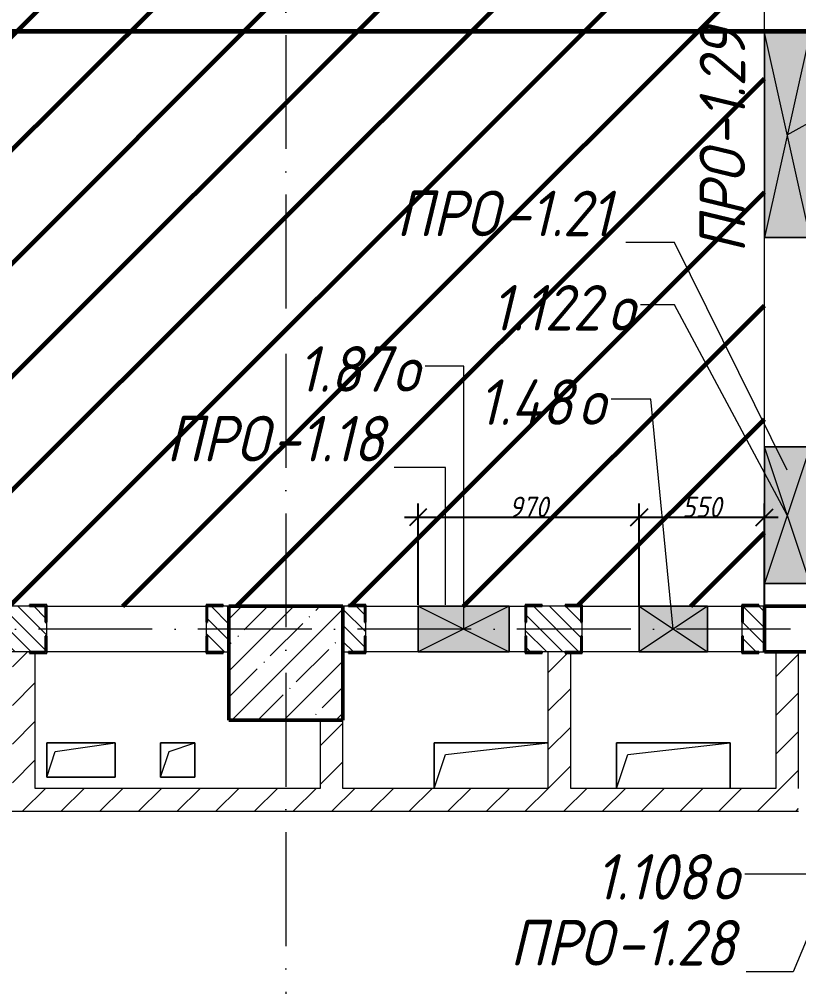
# Model space of a CAD drawing. Header units: millimetres. Extents: x -606178 to 312196, y -19338 to 632709.
# Drawn here: x -400051 to -396631, y 513305 to 517553 of the extents above; entities that cross this region are included whole.
import ezdxf

# ---------------------------------------------------------------- set-up
doc = ezdxf.new("R2010")
doc.units = ezdxf.units.MM
doc.linetypes.add('50_200_ШТРИХ_1Т_ш5_п1_п1_', pattern=[700, 500, -100, 0, -100])
for name, color, linetype, lineweight in [('6.4.1) Окр пт с инж. ПТ2.16', 3, 'Continuous', 60), ('A-____-____-DIMS', 7, 'Continuous', 9), ('A-DETL-GENF-OTLN', 7, 'Continuous', 9), ('A-FLOR-____-OTLN', 7, 'Continuous', 9), ('A-GENM-____-IDEN', 7, 'Continuous', 9), ('A-GENM-____-MCUT', 7, 'Continuous', 25), ('A-GENM-____-OTLN', 7, 'Continuous', 9), ('A-GENM-____-OTLN-1', 7, 'Continuous', 25), ('A-GLAZ-____-IDEN', 7, 'Continuous', 9), ('A-GLAZ-____-OTLN', 7, 'Continuous', 9), ('A-WALL-____-MCUT', 7, 'Continuous', 13), ('A-WALL-____-PATT-1', 7, 'Continuous', 9), ('A-WALL-FNSH-MCUT-1', 7, 'Continuous', 9), ('I-WALL-____-OTLN', 7, 'Continuous', 9), ('S-COLS-____-MCUT', 7, 'Continuous', 50), ('S-COLS-____-OTLN', 7, 'Continuous', 9), ('S-GRID-____-OTLN-1', 7, '50_200_ШТРИХ_1Т_ш5_п1_п1_', 9)]:
    doc.layers.add(name, color=color, linetype=linetype, lineweight=lineweight)
doc.styles.add('ISOCPEUR_I_11', font='isocpeui.ttf', dxfattribs={"width": 0.9, "height": 200})
doc.styles.add('ISOCPEUR_I_7', font='isocpeui.ttf', dxfattribs={"width": 0.9, "height": 90})
doc.dimstyles.new('ISO-1_8_0_9К_СРЕДНИЙ_Кладочные_2', dxfattribs={"dimscale": 304.8, "dimtxt": 89.638306, "dimasz": 0.246063, "dimexe": 0.19685, "dimexo": 0, "dimgap": 0, "dimtad": 1, "dimdec": 3, "dimrnd": 0.001, "dimdsep": 46, "dimtxsty": 'ISOCPEUR_I_7', "dimblk1": 'OBLIQUE', "dimblk2": 'OBLIQUE', "dimsah": 1, "dimcen": 0.09, "dimdle": 0.19685, "dimazin": 0, "dimtfac": 1, "dimtdec": 4, "dimtix": 1, "dimtmove": 1, "dimatfit": 3, "dimfxl": 1, "dimtvp": 1, "dimtolj": 1, "dimtzin": 0, "dimarcsym": 2})
pattern_1 = [(135, (-425830.77, 451794.26), (-35.35534, -35.35534), [])]
pattern_2 = [(45, (-425830.77, 451794.26), (-84.85281, 84.85281), [])]

# ---------------------------------------------------------------- blocks, each defined once
blk = doc.blocks.new('BSC_Колонна _Прямоугольная - 500х500-V17-АР1_План отверстий 1 этажа в осях 1-64_Ю-ЯЯ')
at = {"layer": 'S-COLS-____-OTLN'}
h = blk.add_hatch(dxfattribs=at)
h.set_pattern_fill('FP_23', color=256, style=0, pattern_type=2)
h.set_pattern_definition([(45, (-26950, -62931.04), (-114.04925, 114.04925), []), (45, (-26835.95, -62931.04), (-114.04925, 114.04925), [201.613, -40.323, 3.353, -36.97])])
h.paths.add_polyline_path([(-250, -250), (250, -250), (250, 250), (-250, 250)], flags=0)
at = {"layer": 'S-COLS-____-MCUT'}
for p, q in [((250, 250), (-250, 250)), ((-250, 250), (-250, -250)), ((250, -250), (250, 250)), ((-250, -250), (250, -250))]:
    blk.add_line(p, q, dxfattribs=at)
blk = doc.blocks.new('Фахверк_СКБ_Уголок - 200_4010-27904266-АР1_План отверстий 1 этажа в осях 1-64_Ю-ЯЯ')
at = {"layer": 'A-GENM-____-MCUT'}
for p, q in [((125, 156), (50, 156)), ((50, 156), (50, 150)), ((50, 150), (119, 150)), ((119, 150), (119, 81)), ((125, 81), (125, 156)), ((119, 81), (125, 81)), ((125, 19), (119, 19)), ((119, 19), (119, -50)), ((125, -56), (125, 19)), ((119, -50), (50, -50)), ((50, -50), (50, -56)), ((50, -56), (125, -56))]:
    blk.add_line(p, q, dxfattribs=at)
blk = doc.blocks.new('Фахверк_СКБ_Уголок - 200_4010_1-27904896-АР1_План отверстий 1 этажа в осях 1-64_Ю-ЯЯ')
at = {"layer": 'A-GENM-____-MCUT'}
for p, q in [((200, 156), (125, 156)), ((125, 156), (125, 81)), ((131, 81), (131, 150)), ((131, 150), (200, 150)), ((200, 150), (200, 156)), ((125, 81), (131, 81)), ((131, 19), (125, 19)), ((125, 19), (125, -56)), ((131, -50), (131, 19)), ((125, -56), (200, -56)), ((200, -50), (131, -50)), ((200, -56), (200, -50))]:
    blk.add_line(p, q, dxfattribs=at)
blk = doc.blocks.new('Фахверк_СКБ_Уголок - 200_4010-27904286-АР1_План отверстий 1 этажа в осях 1-64_Ю-ЯЯ')
at = {"layer": 'A-GENM-____-MCUT'}
for p, q in [((200, 156), (125, 156)), ((125, 156), (125, 81)), ((131, 81), (131, 150)), ((131, 150), (200, 150)), ((200, 150), (200, 156)), ((125, 81), (131, 81)), ((131, 19), (125, 19)), ((125, 19), (125, -56)), ((131, -50), (131, 19)), ((125, -56), (200, -56)), ((200, -50), (131, -50)), ((200, -56), (200, -50))]:
    blk.add_line(p, q, dxfattribs=at)
blk = doc.blocks.new('AR_Отверстие прямоугольное _в плите_ - AR_Отверстие прямоугольное _в плите_-30229432-АР1_План отверстий 1 этажа в осях 1-64_Ю-ЯЯ')
at = {"layer": 'A-GENM-____-OTLN'}
for p, q in [((250, 100), (-250, 100)), ((-250, 100), (-250, -100)), ((-200, 50), (250, 100)), ((-250, -100), (-200, 50))]:
    blk.add_line(p, q, dxfattribs=at)
blk = doc.blocks.new('AR_Отверстие прямоугольное _в плите_ - AR_Отверстие прямоугольное _в плите_-V177-АР1_План отверстий 1 этажа в осях 1-64_Ю-ЯЯ')
at = {"layer": 'A-GENM-____-OTLN'}
for p, q in [((250, 100), (-250, 100)), ((-250, 100), (-250, -100)), ((-200, 50), (250, 100)), ((250, -100), (250, 100)), ((-250, -100), (-200, 50))]:
    blk.add_line(p, q, dxfattribs=at)
blk = doc.blocks.new('AR_Отверстие прямоугольное _в плите_ - AR_Отверстие прямоугольное _в плите_-30229441-АР1_План отверстий 1 этажа в осях 1-64_Ю-ЯЯ')
at = {"layer": 'A-GENM-____-OTLN'}
for p, q in [((150, 75), (-150, 75)), ((-150, 75), (-150, -75)), ((-112.5, 37.5), (150, 75)), ((150, -75), (150, 75)), ((-150, -75), (-112.5, 37.5)), ((-150, -75), (150, -75))]:
    blk.add_line(p, q, dxfattribs=at)
blk = doc.blocks.new('AR_Отверстие прямоугольное _в плите_ - AR_Отверстие прямоугольное _в плите_-30423627-АР1_План отверстий 1 этажа в осях 1-64_Ю-ЯЯ')
at = {"layer": 'A-GENM-____-OTLN'}
for p, q in [((75, 75), (-75, 75)), ((-75, 75), (-75, -75)), ((-37.5, 37.5), (75, 75)), ((75, -75), (75, 75)), ((-75, -75), (-37.5, 37.5)), ((-75, -75), (75, -75))]:
    blk.add_line(p, q, dxfattribs=at)
blk = doc.blocks.new('BSC_Колонна _Прямоугольная1 - 200х200 _металл_-35201515-АР1_План отверстий 1 этажа в осях 1-64_Ю-ЯЯ')
at = {"layer": 'S-COLS-____-MCUT'}
for p, q in [((100, 100), (-100, 100)), ((-100, 100), (-100, -100)), ((100, -100), (100, 100)), ((-100, -100), (100, -100))]:
    blk.add_line(p, q, dxfattribs=at)
blk = doc.blocks.new('AR_Отверстие прямоугольное _в стене_ - AR_Отверстие прямоугольное _в стене__ЭОМ-36396924-АР1_План отверстий 1 этажа в осях 1-64_Ю-ЯЯ')
at = {"layer": 'A-GLAZ-____-OTLN'}
blk.add_hatch(color=256, dxfattribs=at).paths.add_polyline_path([(200, -100), (200, 100), (-200, 100), (-200, -100)], flags=0)
at = {"layer": 'A-DETL-GENF-OTLN'}
for p, q in [((-200, -100), (-200, 100)), ((-200, 100), (200, 100)), ((200, 100), (-200, -100)), ((-200, 100), (200, -100)), ((200, 100), (-200, 100)), ((-200, 100), (-200, -100)), ((200, 100), (200, -100)), ((200, -100), (200, 100)), ((200, -100), (-200, -100)), ((-200, -100), (200, -100))]:
    blk.add_line(p, q, dxfattribs=at)
blk = doc.blocks.new('AR_Отверстие прямоугольное _в стене__БезПР - AR_Отверстие прямоугольное _в стене__БезПР-36392850-АР1_План отверстий 1 этажа в осях 1-64_Ю-ЯЯ')
at = {"layer": 'A-GLAZ-____-OTLN'}
blk.add_hatch(color=256, dxfattribs=at).paths.add_polyline_path([(150, -100), (150, 100), (-150, 100), (-150, -100)], flags=0)
at = {"layer": 'A-DETL-GENF-OTLN'}
for p, q in [((-150, -100), (-150, 100)), ((-150, 100), (150, 100)), ((150, 100), (-150, -100)), ((-150, 100), (150, -100)), ((150, 100), (-150, 100)), ((-150, 100), (-150, -100)), ((150, 100), (150, -100)), ((150, -100), (150, 100)), ((150, -100), (-150, -100)), ((-150, -100), (150, -100))]:
    blk.add_line(p, q, dxfattribs=at)
blk = doc.blocks.new('AR_Отверстие прямоугольное _в стене_ - AR_Отверстие прямоугольное _в стене__ЭОМ-36399535-АР1_План отверстий 1 этажа в осях 1-64_Ю-ЯЯ')
at = {"layer": 'A-GLAZ-____-OTLN'}
blk.add_hatch(color=256, dxfattribs=at).paths.add_polyline_path([(300, 100), (-300, 100), (-300, -100), (300, -100)], flags=0)
at = {"layer": 'A-DETL-GENF-OTLN'}
for p, q in [((-300, -100), (-300, 100)), ((-300, 100), (300, 100)), ((300, 100), (-300, -100)), ((-300, 100), (300, -100)), ((300, 100), (-300, 100)), ((-300, 100), (-300, -100)), ((300, 100), (300, -100)), ((300, -100), (300, 100)), ((300, -100), (-300, -100)), ((-300, -100), (300, -100))]:
    blk.add_line(p, q, dxfattribs=at)
blk = doc.blocks.new('AR_Отверстие прямоугольное _в стене_ - AR_Отверстие прямоугольное _в стене__ОВ-36717341-АР1_План отверстий 1 этажа в осях 1-64_Ю-ЯЯ')
at = {"layer": 'A-GLAZ-____-OTLN'}
blk.add_hatch(color=256, dxfattribs=at).paths.add_polyline_path([(450, 100), (-450, 100), (-450, -100), (450, -100)], flags=0)
at = {"layer": 'A-DETL-GENF-OTLN'}
for p, q in [((-450, -100), (-450, 100)), ((-450, 100), (450, 100)), ((450, 100), (-450, -100)), ((-450, 100), (450, -100)), ((450, 100), (-450, 100)), ((-450, 100), (-450, -100)), ((450, 100), (450, -100)), ((450, -100), (450, 100)), ((450, -100), (-450, -100)), ((-450, -100), (450, -100))]:
    blk.add_line(p, q, dxfattribs=at)
blk = doc.blocks.new('_Oblique')
at = {"color": 0, "linetype": 'ByBlock', "lineweight": -2}
blk.add_line((-0.5, -0.5), (0.5, 0.5), dxfattribs=at)
blk = doc.blocks.new('*D4485')
at = {"layer": 'A-____-____-DIMS', "color": 0, "lineweight": -2, "transparency": 16777216}
for p, q in [((-398300.8, 514981.3), (-398300.8, 515426.1)), ((-397330.8, 514975.3), (-397330.8, 515426.1)), ((-398360.8, 515366.1), (-397270.8, 515366.1))]:
    blk.add_line(p, q, dxfattribs=at)
at = {"layer": 'Defpoints', "color": 0, "transparency": 16777216}
for p in [(-397330.8, 515366.1), (-398300.8, 514981.3), (-397330.8, 514975.3)]:
    blk.add_point(p, dxfattribs=at)
at = {"layer": 'A-____-____-DIMS', "color": 0, "lineweight": -2, "transparency": 16777216, "xscale": 75, "yscale": 75, "zscale": 75, "rotation": 180}
blk.add_blockref('_Oblique', (-398300.8, 515366.1), dxfattribs=at)
at = {"layer": 'A-____-____-DIMS', "color": 0, "lineweight": -2, "transparency": 16777216, "xscale": 75, "yscale": 75, "zscale": 75}
blk.add_blockref('_Oblique', (-397330.8, 515366.1), dxfattribs=at)
at = {"layer": 'A-____-____-DIMS', "color": 0, "transparency": 16777216, "insert": (-397815.8, 515411.7), "char_height": 90, "width": 409.578, "attachment_point": 5, "style": 'ISOCPEUR_I_7'}
blk.add_mtext('\\A1;970', dxfattribs=at)
blk = doc.blocks.new('*D4486')
at = {"layer": 'A-____-____-DIMS', "color": 0, "lineweight": -2, "transparency": 16777216}
for p, q in [((-397330.8, 514975.3), (-397330.8, 515426.1)), ((-396780.8, 514975.3), (-396780.8, 515426.1)), ((-397390.8, 515366.1), (-396720.8, 515366.1))]:
    blk.add_line(p, q, dxfattribs=at)
at = {"layer": 'Defpoints', "color": 0, "transparency": 16777216}
for p in [(-396780.8, 515366.1), (-397330.8, 514975.3), (-396780.8, 514975.3)]:
    blk.add_point(p, dxfattribs=at)
at = {"layer": 'A-____-____-DIMS', "color": 0, "lineweight": -2, "transparency": 16777216, "xscale": 75, "yscale": 75, "zscale": 75, "rotation": 180}
blk.add_blockref('_Oblique', (-397330.8, 515366.1), dxfattribs=at)
at = {"layer": 'A-____-____-DIMS', "color": 0, "lineweight": -2, "transparency": 16777216, "xscale": 75, "yscale": 75, "zscale": 75}
blk.add_blockref('_Oblique', (-396780.8, 515366.1), dxfattribs=at)
at = {"layer": 'A-____-____-DIMS', "color": 0, "transparency": 16777216, "insert": (-397055.8, 515411.1), "char_height": 90, "width": 409.578, "attachment_point": 5, "style": 'ISOCPEUR_I_7'}
blk.add_mtext('\\A1;550', dxfattribs=at)

msp = doc.modelspace()

# ---------------------------------------------------------------- hatches: boundary and pattern name
at = {"layer": '6.4.1) Окр пт с инж. ПТ2.16'}
h = msp.add_hatch(dxfattribs=at)
h.set_pattern_fill('ANSI31', color=256, scale=111)
h.paths.add_polyline_path([(-396780.7712, 517495.3011), (-396780.7712, 518975.3011), (-397180.7712, 518975.3011), (-397180.7712, 519225.3011), (-397380.7712, 519225.3011), (-397380.7712, 519325.3011), (-400130.7712, 519325.3011), (-400730.7712, 519325.3011), (-401230.7712, 519325.3011), (-401780.7712, 519325.3011), (-402130.7712, 519325.3011), (-402130.7712, 518975.3011), (-402730.7712, 518975.3011), (-407630.7712, 518975.3011), (-408130.7712, 518975.3011), (-412330.7712, 518975.3011), (-412830.7712, 518975.3011), (-415930.7712, 518975.3011), (-416430.7712, 518975.3011), (-416430.7712, 519475.3011), (-416130.7712, 519475.3011), (-416130.7712, 525825.3011), (-416430.7712, 525825.3011), (-416430.7712, 526125.3011), (-420280.7712, 526125.3011), (-420280.7712, 524825.3011), (-420780.7712, 524825.3011), (-420780.7712, 525675.3011), (-421180.7712, 525675.3011), (-421180.7712, 525775.3011), (-421180.7712, 525825.3011), (-421180.7712, 526225.3011), (-421180.7712, 526531.3011), (-421186.7712, 526531.3011), (-421186.7712, 527079.3011), (-421181.4084, 527281.3011), (-421186.7712, 527281.3011), (-421186.7712, 527729.3011), (-421185.0815, 527925.3011), (-421330.7712, 527925.3011), (-421380.7712, 527925.3011), (-422080.7712, 527925.3011), (-422130.7712, 527925.3011), (-422230.7712, 527925.3011), (-422280.7712, 527925.3011), (-422980.7712, 527925.3011), (-422980.7712, 527825.3011), (-423180.7712, 527825.3011), (-423180.7712, 527700.3011), (-423174.7712, 527700.3011), (-423174.7712, 527625.3011), (-423180.7712, 527625.3011), (-423180.7712, 526475.3011), (-423174.7712, 526475.3011), (-423174.7712, 526400.3011), (-423180.7712, 526350.3011), (-423174.7712, 526350.3011), (-423174.7712, 526275.3011), (-423180.7712, 526275.3011), (-423180.7712, 525550.3011), (-423180.7712, 525275.3011), (-423174.7712, 525275.3011), (-423174.7712, 525200.3011), (-423180.7712, 524805.3011), (-423180.7712, 524705.3011), (-423180.7712, 519595.3011), (-423180.7712, 519475.3011), (-422630.7712, 519475.3011), (-421480.7712, 519475.3011), (-420780.7712, 519475.3011), (-420280.7712, 519475.3011), (-420280.7712, 518975.3011), (-420280.7712, 516350.3011), (-420274.7712, 516350.3011), (-420274.7712, 516275.3011), (-420280.7712, 516275.3011), (-420280.7712, 516125.3011), (-420280.7712, 515225.3011), (-420280.7712, 514575.3011), (-420274.7712, 514575.3011), (-420274.7712, 514500.3011), (-420280.7712, 513825.3011), (-420030.7712, 513825.3011), (-418430.7712, 513825.3011), (-418230.7712, 513825.3011), (-418230.7712, 514975.3011), (-417980.7712, 514975.3011), (-416880.7712, 514975.3011), (-416480.7712, 514975.3011), (-415380.7712, 514975.3011), (-414580.7712, 514975.3011), (-412980.7712, 514975.3011), (-412530.7712, 514975.3011), (-411925.7712, 514975.3011), (-411925.7712, 514981.3011), (-411850.7712, 514981.3011), (-411850.7712, 514975.3011), (-410850.7712, 514975.3011), (-410850.7712, 514981.3011), (-410775.7712, 514981.3011), (-409555.7712, 514975.3011), (-409555.7712, 514981.3011), (-409480.7712, 514981.3011), (-408330.7712, 514975.3011), (-408330.7712, 514981.3011), (-408255.7712, 514981.3011), (-408130.7712, 514975.3011), (-407630.7712, 514975.3011), (-406905.7712, 514975.3011), (-406905.7712, 514981.3011), (-406830.7712, 514981.3011), (-406480.7712, 514975.3011), (-405630.7712, 514975.3011), (-405130.7712, 514975.3011), (-404630.7712, 514975.3011), (-402775.7712, 514975.3011), (-402775.7712, 514981.3011), (-402700.7712, 514981.3011), (-402700.7712, 514935.3011), (-402695.7712, 514935.3011), (-402695.7712, 514815.3011), (-402700.119, 514775.3011), (-401800.7712, 514775.3011), (-401800.7712, 514815.3011), (-401805.7712, 514815.3011), (-401805.7712, 514935.3011), (-401800.7712, 514981.3011), (-401725.7712, 514981.3011), (-400955.7712, 514975.3011), (-400955.7712, 514981.3011), (-400880.7712, 514981.3011), (-400180.7712, 514975.3011), (-400180.7712, 514981.3011), (-400105.7712, 514981.3011), (-400005.7712, 514975.3011), (-400005.7712, 514981.3011), (-399930.7712, 514981.3011), (-399930.7712, 514975.3011), (-399230.7712, 514975.3011), (-399230.7712, 514981.3011), (-399130.7712, 514981.3011), (-399130.7712, 514975.3011), (-398605.7712, 514975.3011), (-398605.7712, 514981.3011), (-398530.7712, 514981.3011), (-398300.7712, 514975.3011), (-397900.7712, 514975.3011), (-397830.7712, 514975.3011), (-397830.7712, 514981.3011), (-397755.7712, 514981.3011), (-397655.7712, 514975.3011), (-397655.7712, 514981.3011), (-397580.7712, 514981.3011), (-397580.7712, 514975.3011), (-397330.7712, 514975.3011), (-397030.7712, 514975.3011), (-396880.7712, 514975.3011), (-396880.7712, 514981.3011), (-396780.7712, 514981.3011), (-396780.7712, 515075.3011), (-396780.7712, 515675.3011), (-396780.7712, 516595.3011)])
at = {"layer": 'A-WALL-____-PATT-1'}
h = msp.add_hatch(dxfattribs=at)
h.set_pattern_fill('FP_6', color=256, style=0, pattern_type=2)
h.set_pattern_definition(pattern_1)
h.paths.add_polyline_path([(-399155.7712, 514775.3011), (-399130.7712, 514775.3011), (-399130.7712, 514975.3011), (-399224.7712, 514975.3011), (-399224.7712, 514906.3011), (-399230.7712, 514906.3011), (-399230.7712, 514844.3011), (-399224.7712, 514844.3011), (-399224.7712, 514775.3011)], flags=0)
h.paths.add_polyline_path([(-400955.7712, 514775.3011), (-400886.7712, 514775.3011), (-400886.7712, 514844.3011), (-400880.7712, 514844.3011), (-400880.7712, 514906.3011), (-400886.7712, 514906.3011), (-400886.7712, 514975.3011), (-401794.7712, 514975.3011), (-401794.7712, 514906.3011), (-401800.7712, 514906.3011), (-401800.7712, 514844.3011), (-401794.7712, 514844.3011), (-401794.7712, 514775.3011), (-401050.7712, 514775.3011)], flags=0)
h.paths.add_polyline_path([(-400080.7712, 514775.3011), (-399936.7712, 514775.3011), (-399936.7712, 514844.3011), (-399930.7712, 514844.3011), (-399930.7712, 514906.3011), (-399936.7712, 514906.3011), (-399936.7712, 514975.3011), (-400174.7712, 514975.3011), (-400174.7712, 514906.3011), (-400180.7712, 514906.3011), (-400180.7712, 514844.3011), (-400174.7712, 514844.3011), (-400174.7712, 514775.3011), (-400105.7712, 514775.3011)], flags=0)
h.paths.add_polyline_path([(-404630.7712, 514775.3011), (-402706.7712, 514775.9229), (-402706.7712, 514844.3011), (-402700.7712, 514844.3011), (-402700.7712, 514906.3011), (-402706.7712, 514906.3011), (-402706.7712, 514975.3011), (-404630.7712, 514975.3011)], flags=0)
h = msp.add_hatch(dxfattribs=at)
h.set_pattern_fill('FP_6', color=256, style=0, pattern_type=2)
h.set_pattern_definition(pattern_1)
h.paths.add_polyline_path([(-396874.7712, 514775.3011), (-396780.7712, 514775.3011), (-396780.7712, 514975.3011), (-396874.7712, 514975.3011), (-396874.7712, 514906.3011), (-396880.7712, 514906.3011), (-396880.7712, 514844.3011), (-396874.7712, 514844.3011)], flags=0)
h.paths.add_polyline_path([(-396580.7712, 514775.3011), (-396130.7712, 514775.3011), (-396130.7712, 514975.3011), (-396580.7712, 514975.3011), (-396580.7712, 514895.3011)], flags=0)
h.paths.add_polyline_path([(-397730.7712, 514775.3011), (-397586.7712, 514775.3011), (-397586.7712, 514844.3011), (-397580.7712, 514844.3011), (-397580.7712, 514906.3011), (-397586.7712, 514906.3011), (-397586.7712, 514975.3011), (-397824.7712, 514975.3011), (-397824.7712, 514906.3011), (-397830.7712, 514906.3011), (-397830.7712, 514844.3011), (-397824.7712, 514844.3011), (-397824.7712, 514775.3011), (-397755.7712, 514775.3011)], flags=0)
h.paths.add_polyline_path([(-398605.7712, 514775.3011), (-398536.7712, 514775.3011), (-398536.7712, 514844.3011), (-398530.7712, 514844.3011), (-398530.7712, 514906.3011), (-398536.7712, 514906.3011), (-398536.7712, 514975.3011), (-398630.7712, 514975.3011), (-398630.7712, 514775.3011)], flags=0)
h = msp.add_hatch(dxfattribs=at)
h.set_pattern_fill('FP_4', color=256, style=0, pattern_type=2)
h.set_pattern_definition(pattern_2)
h.paths.add_polyline_path([(-399980.7712, 514175.3011), (-399980.7712, 514769.3011), (-400005.7712, 514769.3011), (-400005.7712, 514775.3011), (-400080.7712, 514775.3011), (-400080.7712, 514175.3011), (-400005.7712, 514175.3011)], flags=0)
h = msp.add_hatch(dxfattribs=at)
h.set_pattern_fill('FP_4', color=256, style=0, pattern_type=2)
h.set_pattern_definition(pattern_2)
h.paths.add_polyline_path([(-397730.7712, 514175.3011), (-397630.7712, 514175.3011), (-397630.7712, 514769.3011), (-397655.7712, 514769.3011), (-397655.7712, 514775.3011), (-397730.7712, 514775.3011), (-397730.7712, 514769.3011)], flags=0)
h = msp.add_hatch(dxfattribs=at)
h.set_pattern_fill('FP_4', color=256, style=0, pattern_type=2)
h.set_pattern_definition(pattern_2)
h.paths.add_polyline_path([(-396630.7712, 514175.3011), (-396630.7712, 514775.3011), (-396730.7712, 514775.3011), (-396730.7712, 514175.3011)], flags=0)
h = msp.add_hatch(dxfattribs=at)
h.set_pattern_fill('FP_4', color=256, style=0, pattern_type=2)
h.set_pattern_definition(pattern_2)
h.paths.add_polyline_path([(-398630.7712, 514175.3011), (-398630.7712, 514475.3011), (-398730.7712, 514475.3011), (-398730.7712, 514175.3011)], flags=0)
h = msp.add_hatch(dxfattribs=at)
h.set_pattern_fill('FP_4', color=256, style=0, pattern_type=2)
h.set_pattern_definition(pattern_2)
h.paths.add_polyline_path([(-395630.7712, 514075.3011), (-395630.7712, 514175.3011), (-396130.7712, 514175.3011), (-396130.7712, 514075.3011), (-395798.6686, 514075.3011)], flags=0)
h.paths.add_polyline_path([(-396630.7712, 514075.3011), (-396630.7712, 514175.3011), (-400950.7712, 514175.3011), (-400950.7712, 514075.3011), (-397566.1692, 514075.3011)], flags=0)

# ---------------------------------------------------------------- linework, layer by layer
at = {"layer": '6.4.1) Окр пт с инж. ПТ2.16', "color": 1}
msp.add_lwpolyline([(-401066.5359, 517500.3011), (-369536.0875, 517500.3011), (-369536.0875, 518175.3011)], dxfattribs=at)
at = {"layer": 'A-FLOR-____-OTLN'}
for p, q in [((-399930.7712, 514375.3011), (-399630.7712, 514375.3011)), ((-399930.7712, 514225.3011), (-399930.7712, 514375.3011)), ((-399630.7712, 514375.3011), (-399630.7712, 514225.3011)), ((-399430.7712, 514375.3011), (-399280.7712, 514375.3011)), ((-399430.7712, 514225.3011), (-399430.7712, 514375.3011)), ((-399280.7712, 514375.3011), (-399280.7712, 514225.3011)), ((-398230.7712, 514375.3011), (-397730.7712, 514375.3011)), ((-398230.7712, 514175.3011), (-398230.7712, 514375.3011)), ((-397430.7712, 514375.3011), (-396930.7712, 514375.3011)), ((-397430.7712, 514175.3011), (-397430.7712, 514375.3011)), ((-396930.7712, 514375.3011), (-396930.7712, 514175.3011)), ((-399630.7712, 514225.3011), (-399930.7712, 514225.3011)), ((-399280.7712, 514225.3011), (-399430.7712, 514225.3011))]:
    msp.add_line(p, q, dxfattribs=at)
at = {"layer": 'A-GENM-____-IDEN'}
for p, q in [((-397176.2759, 516573.1042), (-397389.6999, 516573.1042)), ((-396680.7712, 515573.454), (-397176.2759, 516573.1042)), ((-398180.7712, 515584.2908), (-398405.4363, 515584.2908)), ((-398180.7712, 514981.3011), (-398180.7712, 515584.2908)), ((-396380.7712, 514025.3011), (-396655.2144, 513370.6781)), ((-396655.2144, 513370.6781), (-396861.7619, 513370.6781))]:
    msp.add_line(p, q, dxfattribs=at)
at = {"layer": 'A-GLAZ-____-IDEN'}
for p, q in [((-396680.7712, 517045.3011), (-395972.6451, 517444.6042)), ((-397176.2759, 516298.5642), (-397324.4553, 516298.5642)), ((-396680.7712, 515375.3011), (-397176.2759, 516298.5642)), ((-398100.7712, 516029.9679), (-398269.6663, 516029.9679)), ((-398100.7712, 514875.3011), (-398100.7712, 516029.9679)), ((-397279.0599, 515884.2469), (-397453.3272, 515884.2469)), ((-397180.7712, 514875.3011), (-397279.0599, 515884.2469)), ((-396572.025, 513799.6534), (-396867.6088, 513799.6534))]:
    msp.add_line(p, q, dxfattribs=at)
at = {"layer": 'A-WALL-____-MCUT'}
for p, q in [((-400005.7712, 514975.3011), (-400105.7712, 514975.3011)), ((-399130.7712, 514975.3011), (-399155.7712, 514975.3011)), ((-398605.7712, 514975.3011), (-398630.7712, 514975.3011)), ((-397655.7712, 514975.3011), (-397755.7712, 514975.3011)), ((-396780.7712, 514975.3011), (-396805.7712, 514975.3011)), ((-399930.7712, 514844.3011), (-399930.7712, 514906.3011)), ((-399230.7712, 514906.3011), (-399230.7712, 514844.3011)), ((-398530.7712, 514844.3011), (-398530.7712, 514906.3011)), ((-397830.7712, 514906.3011), (-397830.7712, 514844.3011)), ((-397580.7712, 514844.3011), (-397580.7712, 514906.3011)), ((-396880.7712, 514906.3011), (-396880.7712, 514844.3011)), ((-400005.7712, 514775.3011), (-400105.7712, 514775.3011)), ((-399155.7712, 514775.3011), (-399130.7712, 514775.3011)), ((-398630.7712, 514775.3011), (-398605.7712, 514775.3011)), ((-397655.7712, 514775.3011), (-397755.7712, 514775.3011)), ((-396805.7712, 514775.3011), (-396780.7712, 514775.3011))]:
    msp.add_line(p, q, dxfattribs=at)
at = {"layer": 'A-WALL-FNSH-MCUT-1'}
for p, q in [((-399980.7712, 514175.3011), (-399980.7712, 514769.3011)), ((-397730.7712, 514775.3011), (-397730.7712, 514175.3011)), ((-397630.7712, 514175.3011), (-397630.7712, 514769.3011)), ((-396730.7712, 514775.3011), (-396730.7712, 514175.3011)), ((-396630.7712, 514175.3011), (-396630.7712, 514775.3011)), ((-398730.7712, 514475.3011), (-398730.7712, 514175.3011)), ((-398630.7712, 514175.3011), (-398630.7712, 514475.3011)), ((-398730.7712, 514175.3011), (-399980.7712, 514175.3011)), ((-397730.7712, 514175.3011), (-398630.7712, 514175.3011)), ((-396730.7712, 514175.3011), (-397630.7712, 514175.3011)), ((-401150.7712, 514075.3011), (-396630.7712, 514075.3011))]:
    msp.add_line(p, q, dxfattribs=at)
at = {"layer": 'I-WALL-____-OTLN'}
for p, q in [((-396780.7712, 517495.3011), (-396780.7712, 518975.3011)), ((-396780.7712, 515675.3011), (-396780.7712, 516595.3011)), ((-396780.7712, 514975.3011), (-396780.7712, 515075.3011)), ((-399930.7712, 514975.3011), (-399230.7712, 514975.3011)), ((-398530.7712, 514975.3011), (-398300.7712, 514975.3011)), ((-397900.7712, 514975.3011), (-397830.7712, 514975.3011)), ((-397580.7712, 514975.3011), (-397330.7712, 514975.3011)), ((-397030.7712, 514975.3011), (-396880.7712, 514975.3011)), ((-399230.7712, 514775.3011), (-399930.7712, 514775.3011)), ((-398300.7712, 514775.3011), (-398530.7712, 514775.3011)), ((-397830.7712, 514775.3011), (-397900.7712, 514775.3011)), ((-397330.7712, 514775.3011), (-397580.7712, 514775.3011)), ((-396880.7712, 514775.3011), (-397030.7712, 514775.3011))]:
    msp.add_line(p, q, dxfattribs=at)
at = {"layer": 'S-GRID-____-OTLN-1'}
for p, q in [((-398880.7712, 542687.1106), (-398880.7712, 504685.847)), ((-321756.3646, 514875.3011), (-430499.5414, 514875.3011))]:
    msp.add_line(p, q, dxfattribs=at)

# ---------------------------------------------------------------- block references
at = {"layer": 'A-GENM-____-OTLN'}
for name, p in [('AR_Отверстие прямоугольное _в плите_ - AR_Отверстие прямоугольное _в плите_-30229441-АР1_План отверстий 1 этажа в осях 1-64_Ю-ЯЯ', (-399780.7712, 514300.3011)), ('AR_Отверстие прямоугольное _в плите_ - AR_Отверстие прямоугольное _в плите_-30423627-АР1_План отверстий 1 этажа в осях 1-64_Ю-ЯЯ', (-399355.7712, 514300.3011)), ('AR_Отверстие прямоугольное _в плите_ - AR_Отверстие прямоугольное _в плите_-30229432-АР1_План отверстий 1 этажа в осях 1-64_Ю-ЯЯ', (-397980.7712, 514275.3011)), ('AR_Отверстие прямоугольное _в плите_ - AR_Отверстие прямоугольное _в плите_-V177-АР1_План отверстий 1 этажа в осях 1-64_Ю-ЯЯ', (-397180.7712, 514275.3011))]:
    msp.add_blockref(name, p, dxfattribs=at)
at = {"layer": 'A-GENM-____-OTLN-1'}
for name, p in [('Фахверк_СКБ_Уголок - 200_4010-27904266-АР1_План отверстий 1 этажа в осях 1-64_Ю-ЯЯ', (-400055.7712, 514825.3011)), ('Фахверк_СКБ_Уголок - 200_4010_1-27904896-АР1_План отверстий 1 этажа в осях 1-64_Ю-ЯЯ', (-399355.7712, 514825.3011)), ('Фахверк_СКБ_Уголок - 200_4010-27904286-АР1_План отверстий 1 этажа в осях 1-64_Ю-ЯЯ', (-397955.7712, 514825.3011)), ('Фахверк_СКБ_Уголок - 200_4010_1-27904896-АР1_План отверстий 1 этажа в осях 1-64_Ю-ЯЯ', (-397005.7712, 514825.3011))]:
    msp.add_blockref(name, p, dxfattribs=at)
at = {"layer": 'A-GENM-____-OTLN-1', "rotation": 180}
for p in [(-398405.7712, 514925.3011), (-397455.7712, 514925.3011)]:
    msp.add_blockref('Фахверк_СКБ_Уголок - 200_4010_1-27904896-АР1_План отверстий 1 этажа в осях 1-64_Ю-ЯЯ', p, dxfattribs=at)
at = {"layer": 'A-GLAZ-____-OTLN', "rotation": 269.9999999999999}
for name, p in [('AR_Отверстие прямоугольное _в стене_ - AR_Отверстие прямоугольное _в стене__ОВ-36717341-АР1_План отверстий 1 этажа в осях 1-64_Ю-ЯЯ', (-396680.7712, 517045.3011)), ('AR_Отверстие прямоугольное _в стене_ - AR_Отверстие прямоугольное _в стене__ЭОМ-36399535-АР1_План отверстий 1 этажа в осях 1-64_Ю-ЯЯ', (-396680.7712, 515375.3011))]:
    msp.add_blockref(name, p, dxfattribs=at)
at = {"layer": 'A-GLAZ-____-OTLN'}
for name, p in [('AR_Отверстие прямоугольное _в стене_ - AR_Отверстие прямоугольное _в стене__ЭОМ-36396924-АР1_План отверстий 1 этажа в осях 1-64_Ю-ЯЯ', (-398100.7712, 514875.3011)), ('AR_Отверстие прямоугольное _в стене__БезПР - AR_Отверстие прямоугольное _в стене__БезПР-36392850-АР1_План отверстий 1 этажа в осях 1-64_Ю-ЯЯ', (-397180.7712, 514875.3011))]:
    msp.add_blockref(name, p, dxfattribs=at)
at = {"layer": 'S-COLS-____-OTLN'}
msp.add_blockref('BSC_Колонна _Прямоугольная - 500х500-V17-АР1_План отверстий 1 этажа в осях 1-64_Ю-ЯЯ', (-398880.7712, 514725.3011), dxfattribs=at)
at = {"layer": 'S-COLS-____-OTLN', "rotation": 270.0000000000001}
msp.add_blockref('BSC_Колонна _Прямоугольная1 - 200х200 _металл_-35201515-АР1_План отверстий 1 этажа в осях 1-64_Ю-ЯЯ', (-396680.7712, 514875.3011), dxfattribs=at)

# ---------------------------------------------------------------- texts
at = {"layer": 'A-GENM-____-IDEN', "char_height": 200, "attachment_point": 1, "rotation": 90, "style": 'ISOCPEUR_I_11'}
for s, insert, width in [('-1.29', (-397065.3261, 516991.5382), 663.79725), ('ПРО', (-397065.3261, 516527.1945), 562.784625)]:
    msp.add_mtext(s, dxfattribs=dict(at, insert=insert, width=width))
at = {"layer": 'A-GENM-____-IDEN', "char_height": 200, "attachment_point": 1, "style": 'ISOCPEUR_I_11'}
for s, insert, width in [('ПРО', (-398396.3254, 516800.2204), 562.784625), ('-1.21', (-397931.9816, 516800.2204), 620.506125), ('ПРО', (-399406.1054, 515811.4069), 562.784625), ('-1.18', (-398941.7617, 515811.4069), 620.506125), ('ПРО', (-397897.5198, 513597.7942), 562.784625), ('-1.28', (-397433.176, 513597.7942), 663.79725)]:
    msp.add_mtext(s, dxfattribs=dict(at, insert=insert, width=width))
at = {"layer": 'A-GLAZ-____-IDEN', "char_height": 200, "attachment_point": 1, "style": 'ISOCPEUR_I_11'}
for s, insert, width in [('1.122', (-397979.3085, 516386.1788), 620.506125), ('\\fISOCPEUR|b0|i1|c204|p34|;\\W.9;о', (-397467.3398, 516386.1788), 158.734125), ('1.87', (-398829.1179, 516117.5825), 505.063125), ('\\fISOCPEUR|b0|i1|c204|p34|;\\W.9;о', (-398412.3992, 516117.5825), 158.734125), ('1.48', (-398037.0839, 515971.8615), 533.923875), ('\\fISOCPEUR|b0|i1|c204|p34|;\\W.9;о', (-397596.5526, 515971.8615), 158.734125), ('1.108', (-397522.462, 513887.268), 620.506125), ('\\fISOCPEUR|b0|i1|c204|p34|;\\W.9;о', (-397010.4932, 513887.268), 158.734125)]:
    msp.add_mtext(s, dxfattribs=dict(at, insert=insert, width=width))

# ---------------------------------------------------------------- dimensions: what is measured, and where the dimension line sits
at = {"layer": 'A-____-____-DIMS'}
for base, p1, p2, override, picture, middle in [((-397330.7712, 515366.0893), (-398300.7712, 514981.3011), (-397330.7712, 514975.3011), {"dimpost": '<>', "dimfxl": 970.018556}, '*D4485', (-397815.7712, 515411.6688)), ((-396780.7712, 515366.0893), (-397330.7712, 514975.3011), (-396780.7712, 514975.3011), {"dimpost": '<>', "dimfxl": 550}, '*D4486', (-397055.7712, 515411.0893))]:
    dim = msp.add_linear_dim(base=base, p1=p1, p2=p2, dimstyle='ISO-1_8_0_9К_СРЕДНИЙ_Кладочные_2', override=override, dxfattribs=at)
    dim.commit()
    dim.dimension.update_dxf_attribs({"geometry": picture, "text_midpoint": middle})

doc.saveas('drawing.dxf')
